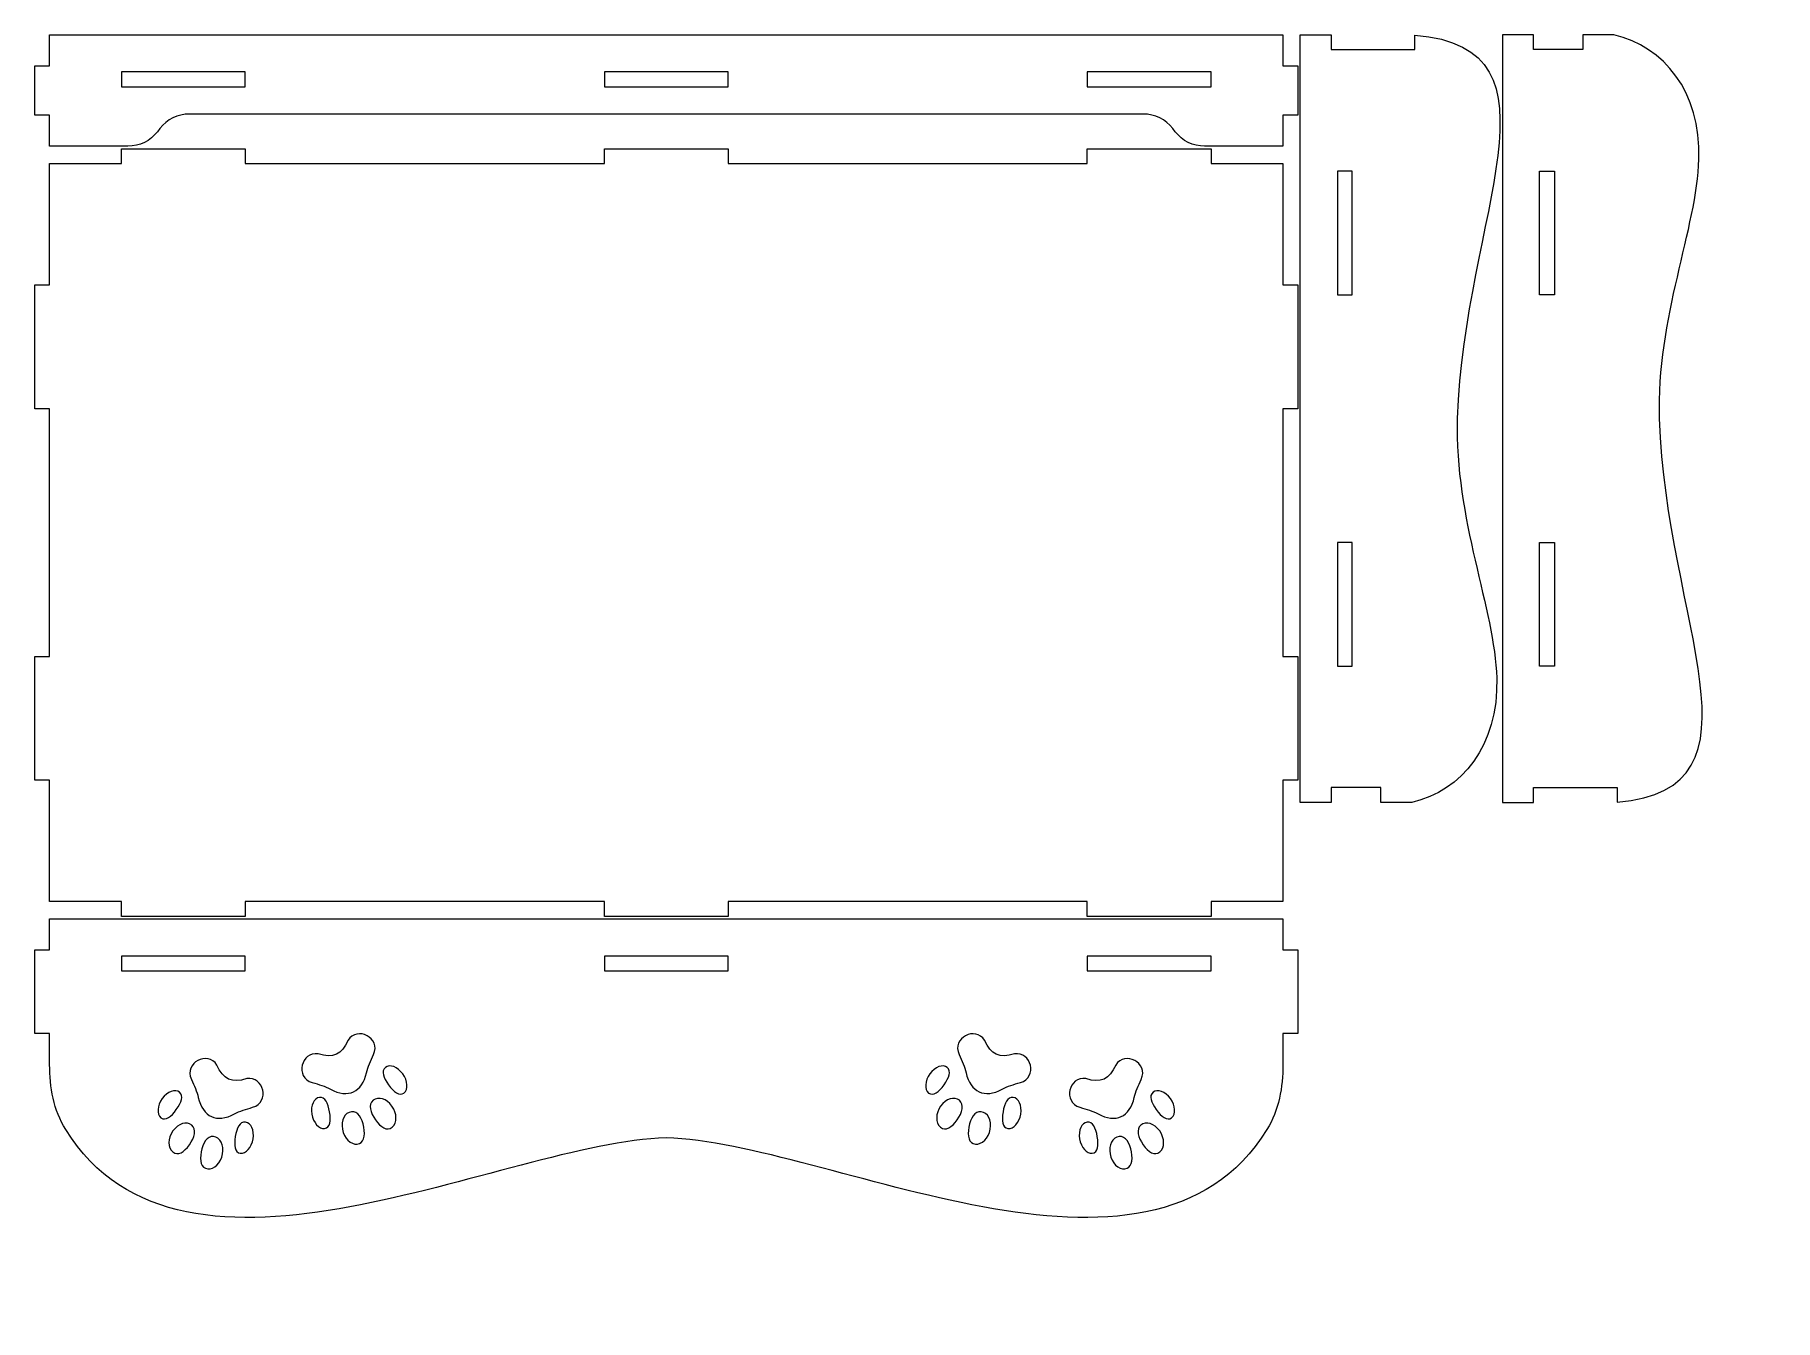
# Model space of a CAD drawing. Header units: millimetres. Extents: x -337 to 366, y -280 to 239.
import ezdxf

# ---------------------------------------------------------------- set-up
doc = ezdxf.new("R2010")
doc.units = ezdxf.units.MM
doc.header["$MEASUREMENT"] = 0
doc.layers.add('Camada 1', color=7, linetype='Continuous')

msp = doc.modelspace()

# ---------------------------------------------------------------- linework, layer by layer
at = {"layer": 'Camada 1', "color": 250, "lineweight": 20}
for points, knots in [([(167.3485, 238.7847), (167.3485, 238.7847), (-330.6515, 238.7847), (-330.6515, 238.7847), (-330.6515, 238.7847), (-330.6515, 238.7847), (-330.6515, 226.2847), (-330.6515, 226.2847), (-330.6515, 226.2847), (-330.6515, 226.2847), (-336.6515, 226.2847), (-336.6515, 226.2847), (-336.6515, 226.2847), (-336.6515, 226.2847), (-336.6515, 206.2847), (-336.6515, 206.2847), (-336.6515, 206.2847), (-336.6515, 206.2847), (-330.6515, 206.2847), (-330.6515, 206.2847), (-330.6515, 206.2847), (-330.6515, 206.2847), (-330.6515, 193.7847), (-330.6515, 193.7847), (-330.6515, 193.7847), (-330.6515, 193.7847), (-299.0375, 193.7847), (-299.0375, 193.7847), (-299.0375, 193.7847), (-294.3805, 193.7847), (-289.9876, 195.9478), (-287.1482, 199.639), (-287.1482, 199.639), (-287.1482, 199.639), (-286.1548, 200.9304), (-286.1548, 200.9304), (-286.1548, 200.9304), (-283.3154, 204.6216), (-278.9225, 206.7847), (-274.2655, 206.7847), (-274.2655, 206.7847), (-274.2655, 206.7847), (110.9625, 206.7847), (110.9625, 206.7847), (110.9625, 206.7847), (115.6195, 206.7847), (120.0124, 204.6216), (122.8518, 200.9304), (122.8518, 200.9304), (122.8518, 200.9304), (123.8452, 199.639), (123.8452, 199.639), (123.8452, 199.639), (126.6846, 195.9478), (131.0775, 193.7847), (135.7345, 193.7847), (135.7345, 193.7847), (135.7345, 193.7847), (167.3485, 193.7847), (167.3485, 193.7847), (167.3485, 193.7847), (167.3485, 193.7847), (167.3485, 206.2847), (167.3485, 206.2847), (167.3485, 206.2847), (167.3485, 206.2847), (173.3485, 206.2847), (173.3485, 206.2847), (173.3485, 206.2847), (173.3485, 206.2847), (173.3485, 226.2847), (173.3485, 226.2847), (173.3485, 226.2847), (173.3485, 226.2847), (167.3485, 226.2847), (167.3485, 226.2847), (167.3485, 226.2847), (167.3485, 226.2847), (167.3485, 238.7847), (167.3485, 238.7847)], [0, 0, 0, 0, 0.04761905, 0.04761905, 0.04761905, 0.04761905, 0.0952381, 0.0952381, 0.0952381, 0.0952381, 0.14285714, 0.14285714, 0.14285714, 0.14285714, 0.19047619, 0.19047619, 0.19047619, 0.19047619, 0.23809524, 0.23809524, 0.23809524, 0.23809524, 0.28571429, 0.28571429, 0.28571429, 0.28571429, 0.33333333, 0.33333333, 0.33333333, 0.33333333, 0.38095238, 0.38095238, 0.38095238, 0.38095238, 0.42857143, 0.42857143, 0.42857143, 0.42857143, 0.47619048, 0.47619048, 0.47619048, 0.47619048, 0.52380952, 0.52380952, 0.52380952, 0.52380952, 0.57142857, 0.57142857, 0.57142857, 0.57142857, 0.61904762, 0.61904762, 0.61904762, 0.61904762, 0.66666667, 0.66666667, 0.66666667, 0.66666667, 0.71428571, 0.71428571, 0.71428571, 0.71428571, 0.76190476, 0.76190476, 0.76190476, 0.76190476, 0.80952381, 0.80952381, 0.80952381, 0.80952381, 0.85714286, 0.85714286, 0.85714286, 0.85714286, 0.9047619, 0.9047619, 0.9047619, 0.9047619, 1, 1, 1, 1]), ([(253.6799, -20.9865), (252.9147, 6.5497), (236.5017, 43.4418), (237.7583, 83.7849), (237.7583, 83.7849), (240.3165, 165.9175), (284.4669, 233.2974), (220.6153, 238.6869), (220.6153, 238.6869), (220.6153, 238.6869), (220.6153, 232.7847), (220.6153, 232.7847), (220.6153, 232.7847), (220.6153, 232.7847), (186.8485, 232.7847), (186.8485, 232.7847), (186.8485, 232.7847), (186.8485, 232.7847), (186.8485, 238.7847), (186.8485, 238.7847), (186.8485, 238.7847), (186.8485, 238.7847), (174.3485, 238.7847), (174.3485, 238.7847), (174.3485, 238.7847), (174.3485, 238.7847), (174.3485, -71.2149), (174.3485, -71.2149), (174.3485, -71.2149), (174.3485, -71.2149), (186.8485, -71.2149), (186.8485, -71.2149), (186.8485, -71.2149), (186.8485, -71.2149), (186.8485, -65.2149), (186.8485, -65.2149), (186.8485, -65.2149), (186.8485, -65.2149), (206.8485, -65.2149), (206.8485, -65.2149), (206.8485, -65.2149), (206.8485, -65.2149), (206.8485, -71.2149), (206.8485, -71.2149), (206.8485, -71.2149), (206.8485, -71.2149), (219.3484, -71.2149), (219.3484, -71.2149), (219.3484, -71.2149), (239.6228, -66.43), (254.4394, -48.3202), (253.6799, -20.9865)], [0, 0, 0, 0, 0.07142857, 0.07142857, 0.07142857, 0.07142857, 0.14285714, 0.14285714, 0.14285714, 0.14285714, 0.21428571, 0.21428571, 0.21428571, 0.21428571, 0.28571429, 0.28571429, 0.28571429, 0.28571429, 0.35714286, 0.35714286, 0.35714286, 0.35714286, 0.42857143, 0.42857143, 0.42857143, 0.42857143, 0.5, 0.5, 0.5, 0.5, 0.57142857, 0.57142857, 0.57142857, 0.57142857, 0.64285714, 0.64285714, 0.64285714, 0.64285714, 0.71428571, 0.71428571, 0.71428571, 0.71428571, 0.78571429, 0.78571429, 0.78571429, 0.78571429, 0.85714286, 0.85714286, 0.85714286, 0.85714286, 1, 1, 1, 1]), ([(335.3308, 188.5563), (334.5656, 161.0201), (318.1526, 124.128), (319.4092, 83.7849), (319.4092, 83.7849), (321.9674, 1.6523), (366.1178, -65.7276), (302.2662, -71.1171), (302.2662, -71.1171), (302.2662, -71.1171), (302.2662, -65.2149), (302.2662, -65.2149), (302.2662, -65.2149), (302.2662, -65.2149), (268.4994, -65.2149), (268.4994, -65.2149), (268.4994, -65.2149), (268.4994, -65.2149), (268.4994, -71.2149), (268.4994, -71.2149), (268.4994, -71.2149), (268.4994, -71.2149), (255.9994, -71.2149), (255.9994, -71.2149), (255.9994, -71.2149), (255.9994, -71.2149), (255.9994, 238.7847), (255.9994, 238.7847), (255.9994, 238.7847), (255.9994, 238.7847), (268.4994, 238.7847), (268.4994, 238.7847), (268.4994, 238.7847), (268.4994, 238.7847), (268.4994, 232.7847), (268.4994, 232.7847), (268.4994, 232.7847), (268.4994, 232.7847), (288.4994, 232.7847), (288.4994, 232.7847), (288.4994, 232.7847), (288.4994, 232.7847), (288.4994, 238.7847), (288.4994, 238.7847), (288.4994, 238.7847), (288.4994, 238.7847), (300.9993, 238.7847), (300.9993, 238.7847), (300.9993, 238.7847), (321.2737, 233.9998), (336.0903, 215.89), (335.3308, 188.5563)], [0, 0, 0, 0, 0.07142857, 0.07142857, 0.07142857, 0.07142857, 0.14285714, 0.14285714, 0.14285714, 0.14285714, 0.21428571, 0.21428571, 0.21428571, 0.21428571, 0.28571429, 0.28571429, 0.28571429, 0.28571429, 0.35714286, 0.35714286, 0.35714286, 0.35714286, 0.42857143, 0.42857143, 0.42857143, 0.42857143, 0.5, 0.5, 0.5, 0.5, 0.57142857, 0.57142857, 0.57142857, 0.57142857, 0.64285714, 0.64285714, 0.64285714, 0.64285714, 0.71428571, 0.71428571, 0.71428571, 0.71428571, 0.78571429, 0.78571429, 0.78571429, 0.78571429, 0.85714286, 0.85714286, 0.85714286, 0.85714286, 1, 1, 1, 1]), ([(-251.6515, 223.7847), (-251.6515, 223.7847), (-251.6515, 217.7847), (-251.6515, 217.7847), (-251.6515, 217.7847), (-251.6515, 217.7847), (-301.6515, 217.7847), (-301.6515, 217.7847), (-301.6515, 217.7847), (-301.6515, 217.7847), (-301.6515, 223.7847), (-301.6515, 223.7847), (-301.6515, 223.7847), (-301.6515, 223.7847), (-251.6515, 223.7847), (-251.6515, 223.7847)], [0, 0, 0, 0, 0.2, 0.2, 0.2, 0.2, 0.4, 0.4, 0.4, 0.4, 0.6, 0.6, 0.6, 0.6, 1, 1, 1, 1]), ([(-56.6515, 223.7847), (-56.6515, 223.7847), (-56.6515, 217.7847), (-56.6515, 217.7847), (-56.6515, 217.7847), (-56.6515, 217.7847), (-106.6515, 217.7847), (-106.6515, 217.7847), (-106.6515, 217.7847), (-106.6515, 217.7847), (-106.6515, 223.7847), (-106.6515, 223.7847), (-106.6515, 223.7847), (-106.6515, 223.7847), (-56.6515, 223.7847), (-56.6515, 223.7847)], [0, 0, 0, 0, 0.2, 0.2, 0.2, 0.2, 0.4, 0.4, 0.4, 0.4, 0.6, 0.6, 0.6, 0.6, 1, 1, 1, 1]), ([(88.3485, 217.7847), (88.3485, 217.7847), (88.3485, 223.7847), (88.3485, 223.7847), (88.3485, 223.7847), (88.3485, 223.7847), (138.3485, 223.7847), (138.3485, 223.7847), (138.3485, 223.7847), (138.3485, 223.7847), (138.3485, 217.7847), (138.3485, 217.7847), (138.3485, 217.7847), (138.3485, 217.7847), (88.3485, 217.7847), (88.3485, 217.7847)], [0, 0, 0, 0, 0.2, 0.2, 0.2, 0.2, 0.4, 0.4, 0.4, 0.4, 0.6, 0.6, 0.6, 0.6, 1, 1, 1, 1]), ([(167.3485, -12.2153), (167.3485, -12.2153), (167.3485, 87.7847), (167.3485, 87.7847), (167.3485, 87.7847), (167.3485, 87.7847), (173.3485, 87.7847), (173.3485, 87.7847), (173.3485, 87.7847), (173.3485, 87.7847), (173.3485, 137.7847), (173.3485, 137.7847), (173.3485, 137.7847), (173.3485, 137.7847), (167.3485, 137.7847), (167.3485, 137.7847), (167.3485, 137.7847), (167.3485, 137.7847), (167.3485, 186.7847), (167.3485, 186.7847), (167.3485, 186.7847), (167.3485, 186.7847), (138.3485, 186.7847), (138.3485, 186.7847), (138.3485, 186.7847), (138.3485, 186.7847), (138.3485, 192.7847), (138.3485, 192.7847), (138.3485, 192.7847), (138.3485, 192.7847), (88.3485, 192.7847), (88.3485, 192.7847), (88.3485, 192.7847), (88.3485, 192.7847), (88.3485, 186.7847), (88.3485, 186.7847), (88.3485, 186.7847), (88.3485, 186.7847), (-56.6515, 186.7847), (-56.6515, 186.7847), (-56.6515, 186.7847), (-56.6515, 186.7847), (-56.6515, 192.7847), (-56.6515, 192.7847), (-56.6515, 192.7847), (-56.6515, 192.7847), (-106.6515, 192.7847), (-106.6515, 192.7847), (-106.6515, 192.7847), (-106.6515, 192.7847), (-106.6515, 186.7847), (-106.6515, 186.7847), (-106.6515, 186.7847), (-106.6515, 186.7847), (-251.6515, 186.7847), (-251.6515, 186.7847), (-251.6515, 186.7847), (-251.6515, 186.7847), (-251.6515, 192.7847), (-251.6515, 192.7847), (-251.6515, 192.7847), (-251.6515, 192.7847), (-301.6515, 192.7847), (-301.6515, 192.7847), (-301.6515, 192.7847), (-301.6515, 192.7847), (-301.6515, 186.7847), (-301.6515, 186.7847), (-301.6515, 186.7847), (-301.6515, 186.7847), (-330.6515, 186.7847), (-330.6515, 186.7847), (-330.6515, 186.7847), (-330.6515, 186.7847), (-330.6515, 137.7847), (-330.6515, 137.7847), (-330.6515, 137.7847), (-330.6515, 137.7847), (-336.6515, 137.7847), (-336.6515, 137.7847), (-336.6515, 137.7847), (-336.6515, 137.7847), (-336.6515, 87.7847), (-336.6515, 87.7847), (-336.6515, 87.7847), (-336.6515, 87.7847), (-330.6515, 87.7847), (-330.6515, 87.7847), (-330.6515, 87.7847), (-330.6515, 87.7847), (-330.6515, -12.2153), (-330.6515, -12.2153), (-330.6515, -12.2153), (-330.6515, -12.2153), (-336.6515, -12.2153), (-336.6515, -12.2153), (-336.6515, -12.2153), (-336.6515, -12.2153), (-336.6515, -62.2153), (-336.6515, -62.2153), (-336.6515, -62.2153), (-336.6515, -62.2153), (-330.6515, -62.2153), (-330.6515, -62.2153), (-330.6515, -62.2153), (-330.6515, -62.2153), (-330.6515, -111.2153), (-330.6515, -111.2153), (-330.6515, -111.2153), (-330.6515, -111.2153), (-301.6515, -111.2153), (-301.6515, -111.2153), (-301.6515, -111.2153), (-301.6515, -111.2153), (-301.6515, -117.2153), (-301.6515, -117.2153), (-301.6515, -117.2153), (-301.6515, -117.2153), (-251.6515, -117.2153), (-251.6515, -117.2153), (-251.6515, -117.2153), (-251.6515, -117.2153), (-251.6515, -111.2153), (-251.6515, -111.2153), (-251.6515, -111.2153), (-251.6515, -111.2153), (-106.6515, -111.2153), (-106.6515, -111.2153), (-106.6515, -111.2153), (-106.6515, -111.2153), (-106.6515, -117.2153), (-106.6515, -117.2153), (-106.6515, -117.2153), (-106.6515, -117.2153), (-56.6515, -117.2153), (-56.6515, -117.2153), (-56.6515, -117.2153), (-56.6515, -117.2153), (-56.6515, -111.2153), (-56.6515, -111.2153), (-56.6515, -111.2153), (-56.6515, -111.2153), (88.3485, -111.2153), (88.3485, -111.2153), (88.3485, -111.2153), (88.3485, -111.2153), (88.3485, -117.2153), (88.3485, -117.2153), (88.3485, -117.2153), (88.3485, -117.2153), (138.3485, -117.2153), (138.3485, -117.2153), (138.3485, -117.2153), (138.3485, -117.2153), (138.3485, -111.2153), (138.3485, -111.2153), (138.3485, -111.2153), (138.3485, -111.2153), (167.3485, -111.2153), (167.3485, -111.2153), (167.3485, -111.2153), (167.3485, -111.2153), (167.3485, -62.2153), (167.3485, -62.2153), (167.3485, -62.2153), (167.3485, -62.2153), (173.3485, -62.2153), (173.3485, -62.2153), (173.3485, -62.2153), (173.3485, -62.2153), (173.3485, -12.2153), (173.3485, -12.2153), (173.3485, -12.2153), (173.3485, -12.2153), (167.3485, -12.2153), (167.3485, -12.2153)], [0, 0, 0, 0, 0.02222222, 0.02222222, 0.02222222, 0.02222222, 0.04444444, 0.04444444, 0.04444444, 0.04444444, 0.06666667, 0.06666667, 0.06666667, 0.06666667, 0.08888889, 0.08888889, 0.08888889, 0.08888889, 0.11111111, 0.11111111, 0.11111111, 0.11111111, 0.13333333, 0.13333333, 0.13333333, 0.13333333, 0.15555556, 0.15555556, 0.15555556, 0.15555556, 0.17777778, 0.17777778, 0.17777778, 0.17777778, 0.2, 0.2, 0.2, 0.2, 0.22222222, 0.22222222, 0.22222222, 0.22222222, 0.24444444, 0.24444444, 0.24444444, 0.24444444, 0.26666667, 0.26666667, 0.26666667, 0.26666667, 0.28888889, 0.28888889, 0.28888889, 0.28888889, 0.31111111, 0.31111111, 0.31111111, 0.31111111, 0.33333333, 0.33333333, 0.33333333, 0.33333333, 0.35555556, 0.35555556, 0.35555556, 0.35555556, 0.37777778, 0.37777778, 0.37777778, 0.37777778, 0.4, 0.4, 0.4, 0.4, 0.42222222, 0.42222222, 0.42222222, 0.42222222, 0.44444444, 0.44444444, 0.44444444, 0.44444444, 0.46666667, 0.46666667, 0.46666667, 0.46666667, 0.48888889, 0.48888889, 0.48888889, 0.48888889, 0.51111111, 0.51111111, 0.51111111, 0.51111111, 0.53333333, 0.53333333, 0.53333333, 0.53333333, 0.55555556, 0.55555556, 0.55555556, 0.55555556, 0.57777778, 0.57777778, 0.57777778, 0.57777778, 0.6, 0.6, 0.6, 0.6, 0.62222222, 0.62222222, 0.62222222, 0.62222222, 0.64444444, 0.64444444, 0.64444444, 0.64444444, 0.66666667, 0.66666667, 0.66666667, 0.66666667, 0.68888889, 0.68888889, 0.68888889, 0.68888889, 0.71111111, 0.71111111, 0.71111111, 0.71111111, 0.73333333, 0.73333333, 0.73333333, 0.73333333, 0.75555556, 0.75555556, 0.75555556, 0.75555556, 0.77777778, 0.77777778, 0.77777778, 0.77777778, 0.8, 0.8, 0.8, 0.8, 0.82222222, 0.82222222, 0.82222222, 0.82222222, 0.84444444, 0.84444444, 0.84444444, 0.84444444, 0.86666667, 0.86666667, 0.86666667, 0.86666667, 0.88888889, 0.88888889, 0.88888889, 0.88888889, 0.91111111, 0.91111111, 0.91111111, 0.91111111, 0.93333333, 0.93333333, 0.93333333, 0.93333333, 0.95555556, 0.95555556, 0.95555556, 0.95555556, 1, 1, 1, 1]), ([(195.3485, 183.7848), (195.3485, 183.7848), (195.3485, 133.7848), (195.3485, 133.7848), (195.3485, 133.7848), (195.3485, 133.7848), (189.3485, 133.7848), (189.3485, 133.7848), (189.3485, 133.7848), (189.3485, 133.7848), (189.3485, 183.7848), (189.3485, 183.7848), (189.3485, 183.7848), (189.3485, 183.7848), (195.3485, 183.7848), (195.3485, 183.7848)], [0, 0, 0, 0, 0.2, 0.2, 0.2, 0.2, 0.4, 0.4, 0.4, 0.4, 0.6, 0.6, 0.6, 0.6, 1, 1, 1, 1]), ([(276.9994, 133.7848), (276.9994, 133.7848), (276.9994, 183.7848), (276.9994, 183.7848), (276.9994, 183.7848), (276.9994, 183.7848), (270.9994, 183.7848), (270.9994, 183.7848), (270.9994, 183.7848), (270.9994, 183.7848), (270.9994, 133.7848), (270.9994, 133.7848), (270.9994, 133.7848), (270.9994, 133.7848), (276.9994, 133.7848), (276.9994, 133.7848)], [0, 0, 0, 0, 0.2, 0.2, 0.2, 0.2, 0.4, 0.4, 0.4, 0.4, 0.6, 0.6, 0.6, 0.6, 1, 1, 1, 1]), ([(195.3485, 33.785), (195.3485, 33.785), (195.3485, -16.215), (195.3485, -16.215), (195.3485, -16.215), (195.3485, -16.215), (189.3485, -16.215), (189.3485, -16.215), (189.3485, -16.215), (189.3485, -16.215), (189.3485, 33.785), (189.3485, 33.785), (189.3485, 33.785), (189.3485, 33.785), (195.3485, 33.785), (195.3485, 33.785)], [0, 0, 0, 0, 0.2, 0.2, 0.2, 0.2, 0.4, 0.4, 0.4, 0.4, 0.6, 0.6, 0.6, 0.6, 1, 1, 1, 1]), ([(276.9994, -16.215), (276.9994, -16.215), (276.9994, 33.785), (276.9994, 33.785), (276.9994, 33.785), (276.9994, 33.785), (270.9994, 33.785), (270.9994, 33.785), (270.9994, 33.785), (270.9994, 33.785), (270.9994, -16.215), (270.9994, -16.215), (270.9994, -16.215), (270.9994, -16.215), (276.9994, -16.215), (276.9994, -16.215)], [0, 0, 0, 0, 0.2, 0.2, 0.2, 0.2, 0.4, 0.4, 0.4, 0.4, 0.6, 0.6, 0.6, 0.6, 1, 1, 1, 1]), ([(167.3481, -118.2153), (167.3481, -118.2153), (-330.6515, -118.2153), (-330.6515, -118.2153), (-330.6515, -118.2153), (-330.6515, -118.2153), (-330.6515, -130.7153), (-330.6515, -130.7153), (-330.6515, -130.7153), (-330.6515, -130.7153), (-336.6515, -130.7153), (-336.6515, -130.7153), (-336.6515, -130.7153), (-336.6515, -130.7153), (-336.6515, -164.4822), (-336.6515, -164.4822), (-336.6515, -164.4822), (-336.6515, -164.4822), (-330.6515, -164.4822), (-330.6515, -164.4822), (-330.6515, -164.4822), (-330.6515, -164.4822), (-330.6515, -176.9822), (-330.6515, -176.9822), (-330.6515, -176.9822), (-330.6515, -186.2738), (-329.0623, -195.3819), (-324.1744, -203.2842), (-324.1744, -203.2842), (-276.5601, -280.263), (-146.6874, -208.3316), (-81.6517, -206.6251), (-81.6517, -206.6251), (-16.6161, -208.3316), (113.2566, -280.2629), (160.871, -203.2842), (160.871, -203.2842), (165.7588, -195.382), (167.3481, -186.2741), (167.3481, -176.9822), (167.3481, -176.9822), (167.3481, -176.9822), (167.3481, -164.4822), (167.3481, -164.4822), (167.3481, -164.4822), (167.3481, -164.4822), (173.3481, -164.4822), (173.3481, -164.4822), (173.3481, -164.4822), (173.3481, -164.4822), (173.3481, -130.7153), (173.3481, -130.7153), (173.3481, -130.7153), (173.3481, -130.7153), (167.3481, -130.7153), (167.3481, -130.7153), (167.3481, -130.7153), (167.3481, -130.7153), (167.3481, -118.2153), (167.3481, -118.2153)], [0, 0, 0, 0, 0.0625, 0.0625, 0.0625, 0.0625, 0.125, 0.125, 0.125, 0.125, 0.1875, 0.1875, 0.1875, 0.1875, 0.25, 0.25, 0.25, 0.25, 0.3125, 0.3125, 0.3125, 0.3125, 0.375, 0.375, 0.375, 0.375, 0.4375, 0.4375, 0.4375, 0.4375, 0.5, 0.5, 0.5, 0.5, 0.5625, 0.5625, 0.5625, 0.5625, 0.625, 0.625, 0.625, 0.625, 0.6875, 0.6875, 0.6875, 0.6875, 0.75, 0.75, 0.75, 0.75, 0.8125, 0.8125, 0.8125, 0.8125, 0.875, 0.875, 0.875, 0.875, 1, 1, 1, 1]), ([(-251.6516, -133.2153), (-251.6516, -133.2153), (-251.6516, -139.2153), (-251.6516, -139.2153), (-251.6516, -139.2153), (-251.6516, -139.2153), (-301.6515, -139.2153), (-301.6515, -139.2153), (-301.6515, -139.2153), (-301.6515, -139.2153), (-301.6515, -133.2153), (-301.6515, -133.2153), (-301.6515, -133.2153), (-301.6515, -133.2153), (-251.6516, -133.2153), (-251.6516, -133.2153)], [0, 0, 0, 0, 0.2, 0.2, 0.2, 0.2, 0.4, 0.4, 0.4, 0.4, 0.6, 0.6, 0.6, 0.6, 1, 1, 1, 1]), ([(-56.6517, -139.2153), (-56.6517, -139.2153), (-106.6517, -139.2153), (-106.6517, -139.2153), (-106.6517, -139.2153), (-106.6517, -139.2153), (-106.6517, -133.2153), (-106.6517, -133.2153), (-106.6517, -133.2153), (-106.6517, -133.2153), (-56.6517, -133.2153), (-56.6517, -133.2153), (-56.6517, -133.2153), (-56.6517, -133.2153), (-56.6517, -139.2153), (-56.6517, -139.2153)], [0, 0, 0, 0, 0.2, 0.2, 0.2, 0.2, 0.4, 0.4, 0.4, 0.4, 0.6, 0.6, 0.6, 0.6, 1, 1, 1, 1]), ([(88.3481, -139.2153), (88.3481, -139.2153), (88.3481, -133.2153), (88.3481, -133.2153), (88.3481, -133.2153), (88.3481, -133.2153), (138.3481, -133.2153), (138.3481, -133.2153), (138.3481, -133.2153), (138.3481, -133.2153), (138.3481, -139.2153), (138.3481, -139.2153), (138.3481, -139.2153), (138.3481, -139.2153), (88.3481, -139.2153), (88.3481, -139.2153)], [0, 0, 0, 0, 0.2, 0.2, 0.2, 0.2, 0.4, 0.4, 0.4, 0.4, 0.6, 0.6, 0.6, 0.6, 1, 1, 1, 1]), ([(-202.6838, -180.3333), (-204.4392, -188.2005), (-210.1694, -190.8154), (-217.2601, -186.9798), (-217.2601, -186.9798), (-219.447, -185.7968), (-221.9292, -185.0754), (-224.6116, -184.3053), (-224.6116, -184.3053), (-231.7824, -182.2484), (-229.0455, -171.5854), (-222.2405, -172.728), (-222.2405, -172.728), (-216.2247, -174.6624), (-212.6599, -173.0387), (-210.1753, -167.2276), (-210.1753, -167.2276), (-206.5763, -161.341), (-196.7303, -166.2693), (-199.8821, -173.031), (-199.8821, -173.031), (-201.0592, -175.5611), (-202.1433, -177.9074), (-202.6838, -180.3333)], [0, 0, 0, 0, 0.14285714, 0.14285714, 0.14285714, 0.14285714, 0.28571429, 0.28571429, 0.28571429, 0.28571429, 0.42857143, 0.42857143, 0.42857143, 0.42857143, 0.57142857, 0.57142857, 0.57142857, 0.57142857, 0.71428571, 0.71428571, 0.71428571, 0.71428571, 1, 1, 1, 1]), ([(36.5787, -173.031), (33.4269, -166.2693), (43.2729, -161.341), (46.8719, -167.2276), (46.8719, -167.2276), (49.3565, -173.0387), (52.9213, -174.6624), (58.9371, -172.728), (58.9371, -172.728), (65.7421, -171.5854), (68.479, -182.2484), (61.3082, -184.3053), (61.3082, -184.3053), (58.6258, -185.0754), (56.1436, -185.7968), (53.9567, -186.9798), (53.9567, -186.9798), (46.866, -190.8154), (41.1358, -188.2005), (39.3804, -180.3333), (39.3804, -180.3333), (38.8399, -177.9074), (37.7558, -175.5611), (36.5787, -173.031)], [0, 0, 0, 0, 0.14285714, 0.14285714, 0.14285714, 0.14285714, 0.28571429, 0.28571429, 0.28571429, 0.28571429, 0.42857143, 0.42857143, 0.42857143, 0.42857143, 0.57142857, 0.57142857, 0.57142857, 0.57142857, 0.71428571, 0.71428571, 0.71428571, 0.71428571, 1, 1, 1, 1]), ([(-251.0631, -182.7279), (-244.2581, -181.5853), (-241.5212, -192.2484), (-248.692, -194.3053), (-248.692, -194.3053), (-251.3744, -195.0754), (-253.8566, -195.7968), (-256.0435, -196.9798), (-256.0435, -196.9798), (-263.1342, -200.8154), (-268.8644, -198.2005), (-270.6198, -190.3333), (-270.6198, -190.3333), (-271.1603, -187.9073), (-272.2444, -185.561), (-273.4215, -183.0309), (-273.4215, -183.0309), (-276.5733, -176.2693), (-266.7273, -171.341), (-263.1283, -177.2276), (-263.1283, -177.2276), (-260.6437, -183.0386), (-257.0789, -184.6623), (-251.0631, -182.7279)], [0, 0, 0, 0, 0.14285714, 0.14285714, 0.14285714, 0.14285714, 0.28571429, 0.28571429, 0.28571429, 0.28571429, 0.42857143, 0.42857143, 0.42857143, 0.42857143, 0.57142857, 0.57142857, 0.57142857, 0.57142857, 0.71428571, 0.71428571, 0.71428571, 0.71428571, 1, 1, 1, 1]), ([(85.3885, -194.3053), (78.2178, -192.2484), (80.9547, -181.5853), (87.7596, -182.7279), (87.7596, -182.7279), (93.7754, -184.6623), (97.3402, -183.0386), (99.8248, -177.2276), (99.8248, -177.2276), (103.4238, -171.341), (113.2698, -176.2693), (110.118, -183.0309), (110.118, -183.0309), (108.9409, -185.561), (107.8568, -187.9073), (107.3163, -190.3333), (107.3163, -190.3333), (105.5609, -198.2005), (99.8307, -200.8154), (92.74, -196.9798), (92.74, -196.9798), (90.5531, -195.7968), (88.0709, -195.0754), (85.3885, -194.3053)], [0, 0, 0, 0, 0.14285714, 0.14285714, 0.14285714, 0.14285714, 0.28571429, 0.28571429, 0.28571429, 0.28571429, 0.42857143, 0.42857143, 0.42857143, 0.42857143, 0.57142857, 0.57142857, 0.57142857, 0.57142857, 0.71428571, 0.71428571, 0.71428571, 0.71428571, 1, 1, 1, 1]), ([(-188.1002, -180.766), (-186.0316, -183.614), (-185.8012, -187.0848), (-187.5929, -188.5213), (-187.5929, -188.5213), (-189.3818, -189.958), (-191.721, -188.0756), (-193.7909, -185.2262), (-193.7909, -185.2262), (-195.861, -182.3795), (-196.8828, -179.6475), (-195.0926, -178.2123), (-195.0926, -178.2123), (-193.3022, -176.7745), (-190.1716, -177.9208), (-188.1002, -180.766)], [0, 0, 0, 0, 0.2, 0.2, 0.2, 0.2, 0.4, 0.4, 0.4, 0.4, 0.6, 0.6, 0.6, 0.6, 1, 1, 1, 1]), ([(31.7892, -178.2123), (33.5794, -179.6475), (32.5576, -182.3795), (30.4875, -185.2262), (30.4875, -185.2262), (28.4176, -188.0756), (26.0784, -189.958), (24.2895, -188.5213), (24.2895, -188.5213), (22.4978, -187.0848), (22.7282, -183.614), (24.7968, -180.766), (24.7968, -180.766), (26.8682, -177.9208), (29.9988, -176.7745), (31.7892, -178.2123)], [0, 0, 0, 0, 0.2, 0.2, 0.2, 0.2, 0.4, 0.4, 0.4, 0.4, 0.6, 0.6, 0.6, 0.6, 1, 1, 1, 1]), ([(-279.5126, -195.2262), (-281.5825, -198.0756), (-283.9217, -199.958), (-285.7106, -198.5213), (-285.7106, -198.5213), (-287.5023, -197.0848), (-287.2719, -193.614), (-285.2033, -190.766), (-285.2033, -190.766), (-283.1319, -187.9207), (-280.0013, -186.7744), (-278.2109, -188.2123), (-278.2109, -188.2123), (-276.4208, -189.6475), (-277.4425, -192.3795), (-279.5126, -195.2262)], [0, 0, 0, 0, 0.2, 0.2, 0.2, 0.2, 0.4, 0.4, 0.4, 0.4, 0.6, 0.6, 0.6, 0.6, 1, 1, 1, 1]), ([(116.2092, -195.2262), (114.1391, -192.3795), (113.1173, -189.6475), (114.9075, -188.2123), (114.9075, -188.2123), (116.6979, -186.7744), (119.8285, -187.9207), (121.8999, -190.766), (121.8999, -190.766), (123.9685, -193.614), (124.1989, -197.0848), (122.4072, -198.5213), (122.4072, -198.5213), (120.6183, -199.958), (118.2791, -198.0756), (116.2092, -195.2262)], [0, 0, 0, 0, 0.2, 0.2, 0.2, 0.2, 0.4, 0.4, 0.4, 0.4, 0.6, 0.6, 0.6, 0.6, 1, 1, 1, 1]), ([(-221.696, -190.279), (-219.4158, -190.0118), (-218.1904, -192.6585), (-217.6197, -196.1316), (-217.6197, -196.1316), (-217.0465, -199.6073), (-217.3473, -202.5935), (-219.6274, -202.858), (-219.6274, -202.858), (-221.9062, -203.124), (-224.2166, -200.5226), (-224.7899, -197.0495), (-224.7899, -197.0495), (-225.3605, -193.5765), (-223.9748, -190.5423), (-221.696, -190.279)], [0, 0, 0, 0, 0.2, 0.2, 0.2, 0.2, 0.4, 0.4, 0.4, 0.4, 0.6, 0.6, 0.6, 0.6, 1, 1, 1, 1]), ([(-208.8068, -196.0945), (-206.1435, -195.8079), (-204.4652, -198.7292), (-203.8151, -202.3351), (-203.8151, -202.3351), (-203.165, -205.941), (-203.7945, -208.867), (-206.4577, -209.1536), (-206.4577, -209.1536), (-209.1224, -209.4415), (-211.8039, -206.7514), (-212.4566, -203.1455), (-212.4566, -203.1455), (-213.1055, -199.541), (-211.4715, -196.3824), (-208.8068, -196.0945)], [0, 0, 0, 0, 0.2, 0.2, 0.2, 0.2, 0.4, 0.4, 0.4, 0.4, 0.6, 0.6, 0.6, 0.6, 1, 1, 1, 1]), ([(-200.0069, -191.4716), (-197.9311, -189.7777), (-194.5358, -190.8341), (-192.426, -193.8273), (-192.426, -193.8273), (-190.3178, -196.8244), (-190.2871, -200.6231), (-192.3629, -202.3171), (-192.3629, -202.3171), (-194.4388, -204.0108), (-196.9637, -202.4041), (-199.0733, -199.4083), (-199.0733, -199.4083), (-201.183, -196.4124), (-202.0827, -193.1654), (-200.0069, -191.4716)], [0, 0, 0, 0, 0.2, 0.2, 0.2, 0.2, 0.4, 0.4, 0.4, 0.4, 0.6, 0.6, 0.6, 0.6, 1, 1, 1, 1]), ([(36.7035, -191.4716), (38.7793, -193.1654), (37.8796, -196.4124), (35.7699, -199.4083), (35.7699, -199.4083), (33.6603, -202.4041), (31.1354, -204.0108), (29.0595, -202.3171), (29.0595, -202.3171), (26.9837, -200.6231), (27.0144, -196.8244), (29.1226, -193.8273), (29.1226, -193.8273), (31.2324, -190.8341), (34.6277, -189.7777), (36.7035, -191.4716)], [0, 0, 0, 0, 0.2, 0.2, 0.2, 0.2, 0.4, 0.4, 0.4, 0.4, 0.6, 0.6, 0.6, 0.6, 1, 1, 1, 1]), ([(45.5034, -196.0945), (48.1681, -196.3824), (49.8021, -199.541), (49.1532, -203.1455), (49.1532, -203.1455), (48.5005, -206.7514), (45.819, -209.4415), (43.1543, -209.1536), (43.1543, -209.1536), (40.4911, -208.867), (39.8616, -205.941), (40.5117, -202.3351), (40.5117, -202.3351), (41.1618, -198.7292), (42.8401, -195.8079), (45.5034, -196.0945)], [0, 0, 0, 0, 0.2, 0.2, 0.2, 0.2, 0.4, 0.4, 0.4, 0.4, 0.6, 0.6, 0.6, 0.6, 1, 1, 1, 1]), ([(54.3163, -196.1316), (54.887, -192.6585), (56.1124, -190.0118), (58.3926, -190.279), (58.3926, -190.279), (60.6714, -190.5423), (62.0571, -193.5765), (61.4865, -197.0495), (61.4865, -197.0495), (60.9132, -200.5226), (58.6028, -203.124), (56.324, -202.858), (56.324, -202.858), (54.0439, -202.5935), (53.7431, -199.6073), (54.3163, -196.1316)], [0, 0, 0, 0, 0.2, 0.2, 0.2, 0.2, 0.4, 0.4, 0.4, 0.4, 0.6, 0.6, 0.6, 0.6, 1, 1, 1, 1]), ([(-274.2303, -209.4083), (-276.3399, -212.4041), (-278.8647, -214.0108), (-280.9406, -212.3171), (-280.9406, -212.3171), (-283.0164, -210.6231), (-282.9857, -206.8244), (-280.8775, -203.8273), (-280.8775, -203.8273), (-278.7677, -200.8341), (-275.3725, -199.7777), (-273.2967, -201.4716), (-273.2967, -201.4716), (-271.2209, -203.1654), (-272.1206, -206.4124), (-274.2303, -209.4083)], [0, 0, 0, 0, 0.2, 0.2, 0.2, 0.2, 0.4, 0.4, 0.4, 0.4, 0.6, 0.6, 0.6, 0.6, 1, 1, 1, 1]), ([(-251.6076, -200.279), (-249.3288, -200.5423), (-247.9431, -203.5765), (-248.5137, -207.0495), (-248.5137, -207.0495), (-249.087, -210.5226), (-251.3974, -213.124), (-253.6762, -212.858), (-253.6762, -212.858), (-255.9563, -212.5935), (-256.2571, -209.6073), (-255.6839, -206.1316), (-255.6839, -206.1316), (-255.1132, -202.6585), (-253.8878, -200.0118), (-251.6076, -200.279)], [0, 0, 0, 0, 0.2, 0.2, 0.2, 0.2, 0.4, 0.4, 0.4, 0.4, 0.6, 0.6, 0.6, 0.6, 1, 1, 1, 1]), ([(90.3727, -212.858), (88.0939, -213.124), (85.7835, -210.5226), (85.2102, -207.0495), (85.2102, -207.0495), (84.6396, -203.5765), (86.0253, -200.5423), (88.3041, -200.279), (88.3041, -200.279), (90.5843, -200.0118), (91.8097, -202.6585), (92.3804, -206.1316), (92.3804, -206.1316), (92.9536, -209.6073), (92.6528, -212.5935), (90.3727, -212.858)], [0, 0, 0, 0, 0.2, 0.2, 0.2, 0.2, 0.4, 0.4, 0.4, 0.4, 0.6, 0.6, 0.6, 0.6, 1, 1, 1, 1]), ([(109.9932, -201.4716), (112.069, -199.7777), (115.4643, -200.8341), (117.5741, -203.8273), (117.5741, -203.8273), (119.6823, -206.8244), (119.713, -210.6231), (117.6372, -212.3171), (117.6372, -212.3171), (115.5613, -214.0108), (113.0364, -212.4041), (110.9268, -209.4083), (110.9268, -209.4083), (108.8171, -206.4124), (107.9174, -203.1654), (109.9932, -201.4716)], [0, 0, 0, 0, 0.2, 0.2, 0.2, 0.2, 0.4, 0.4, 0.4, 0.4, 0.6, 0.6, 0.6, 0.6, 1, 1, 1, 1]), ([(-260.847, -213.1455), (-261.4997, -216.7514), (-264.1812, -219.4415), (-266.8459, -219.1536), (-266.8459, -219.1536), (-269.5091, -218.867), (-270.1386, -215.941), (-269.4885, -212.3351), (-269.4885, -212.3351), (-268.8384, -208.7292), (-267.1601, -205.8079), (-264.4968, -206.0945), (-264.4968, -206.0945), (-261.8321, -206.3824), (-260.1981, -209.541), (-260.847, -213.1455)], [0, 0, 0, 0, 0.2, 0.2, 0.2, 0.2, 0.4, 0.4, 0.4, 0.4, 0.6, 0.6, 0.6, 0.6, 1, 1, 1, 1]), ([(97.5435, -213.1455), (96.8946, -209.541), (98.5286, -206.3824), (101.1933, -206.0945), (101.1933, -206.0945), (103.8566, -205.8079), (105.5349, -208.7292), (106.185, -212.3351), (106.185, -212.3351), (106.8351, -215.941), (106.2056, -218.867), (103.5424, -219.1536), (103.5424, -219.1536), (100.8777, -219.4415), (98.1962, -216.7514), (97.5435, -213.1455)], [0, 0, 0, 0, 0.2, 0.2, 0.2, 0.2, 0.4, 0.4, 0.4, 0.4, 0.6, 0.6, 0.6, 0.6, 1, 1, 1, 1])]:
    msp.add_open_spline(points, degree=3, knots=knots, dxfattribs=at)

doc.saveas('drawing.dxf')
